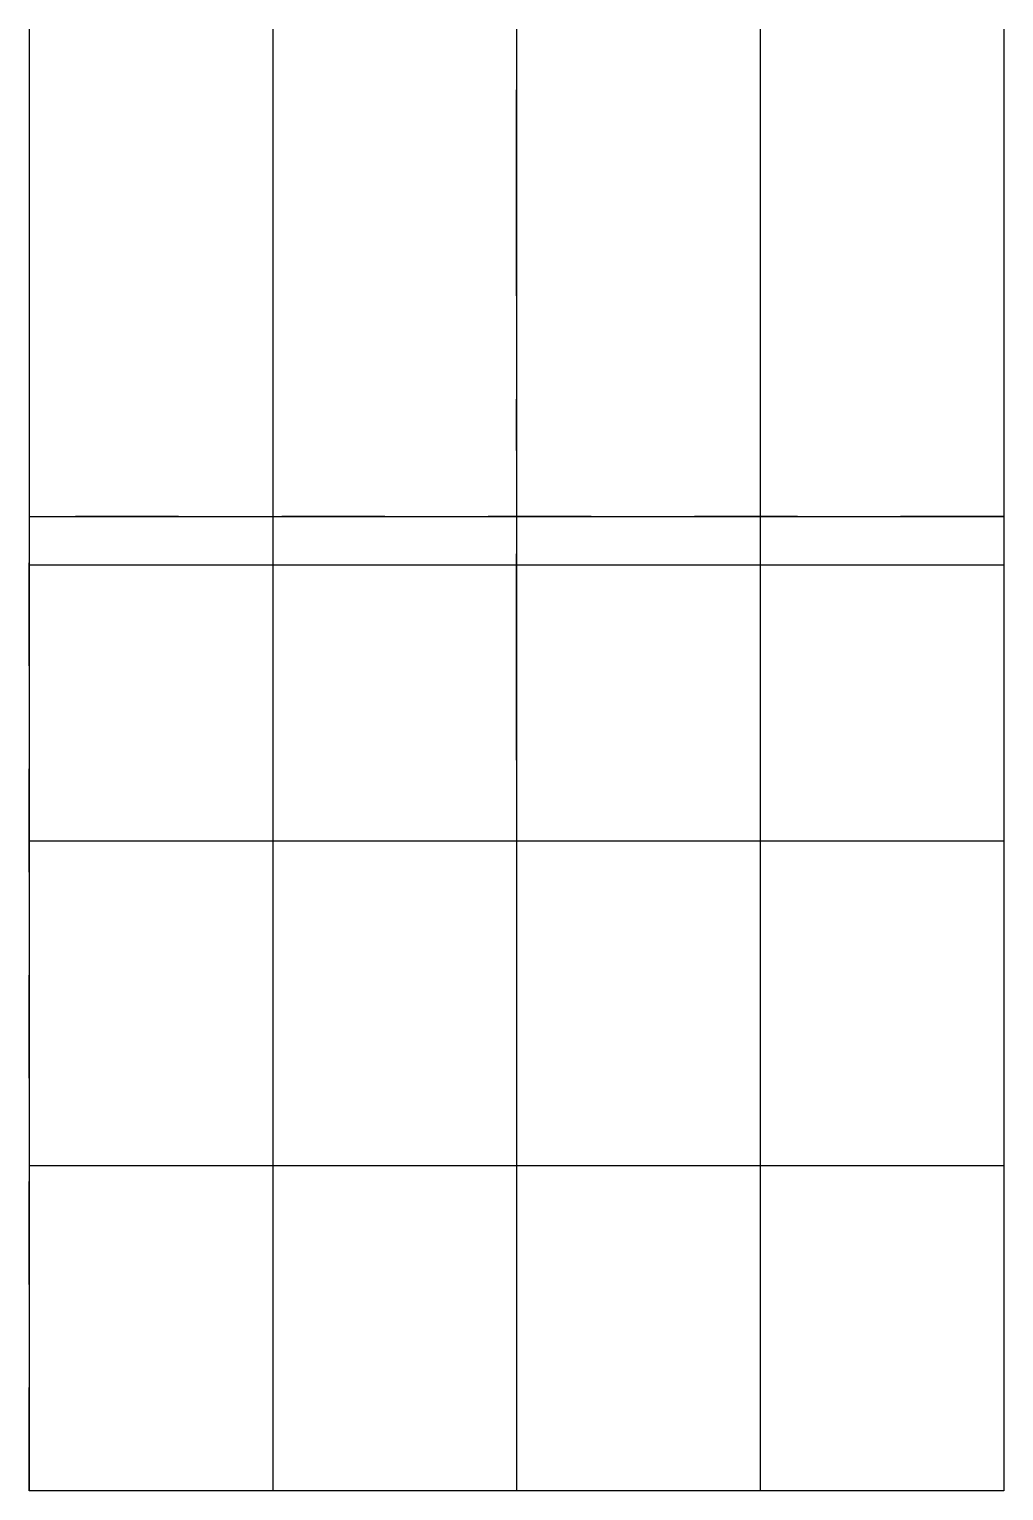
# Model space of a CAD drawing. Extents: x -25 to 35, y -60 to 30.
import ezdxf

# ---------------------------------------------------------------- set-up
doc = ezdxf.new("R2010")
doc.units = 0
doc.linetypes.add('CENTER', pattern=[28.575, 12.7, -6.35, 3.175, -6.35])
doc.linetypes.add('DASHED', pattern=[12.7, 6.35, -6.35])
doc.layers.get('0').update_dxf_attribs({"linetype": 'CONTINUOUS'})

msp = doc.modelspace()

# ---------------------------------------------------------------- linework, layer by layer
at = {"linetype": 'CONTINUOUS'}
for p, q in [((-25, 30), (-25, -60)), ((-10, 30), (-10, -60)), ((5, 30), (5, -60)), ((20, 30), (20, -60)), ((35, 30), (35, -60)), ((35, 30), (35, -60)), ((-25, 0), (35, 0)), ((35, -3), (-25, -3)), ((35, -20), (-25, -20)), ((35, -40), (-25, -40)), ((35, -60), (-25, -60))]:
    msp.add_line(p, q, dxfattribs=at)
at = {"linetype": 'CENTER'}
msp.add_line((5, -15), (5, 30), dxfattribs=at)
at = {"linetype": 'DASHED'}
for p, q in [((-25, -60), (-25, 0)), ((35, 0), (-25, 0)), ((35, 0), (35, -60)), ((35, -3), (-25, -3)), ((35, -60), (-25, -60))]:
    msp.add_line(p, q, dxfattribs=at)

doc.saveas('drawing.dxf')
